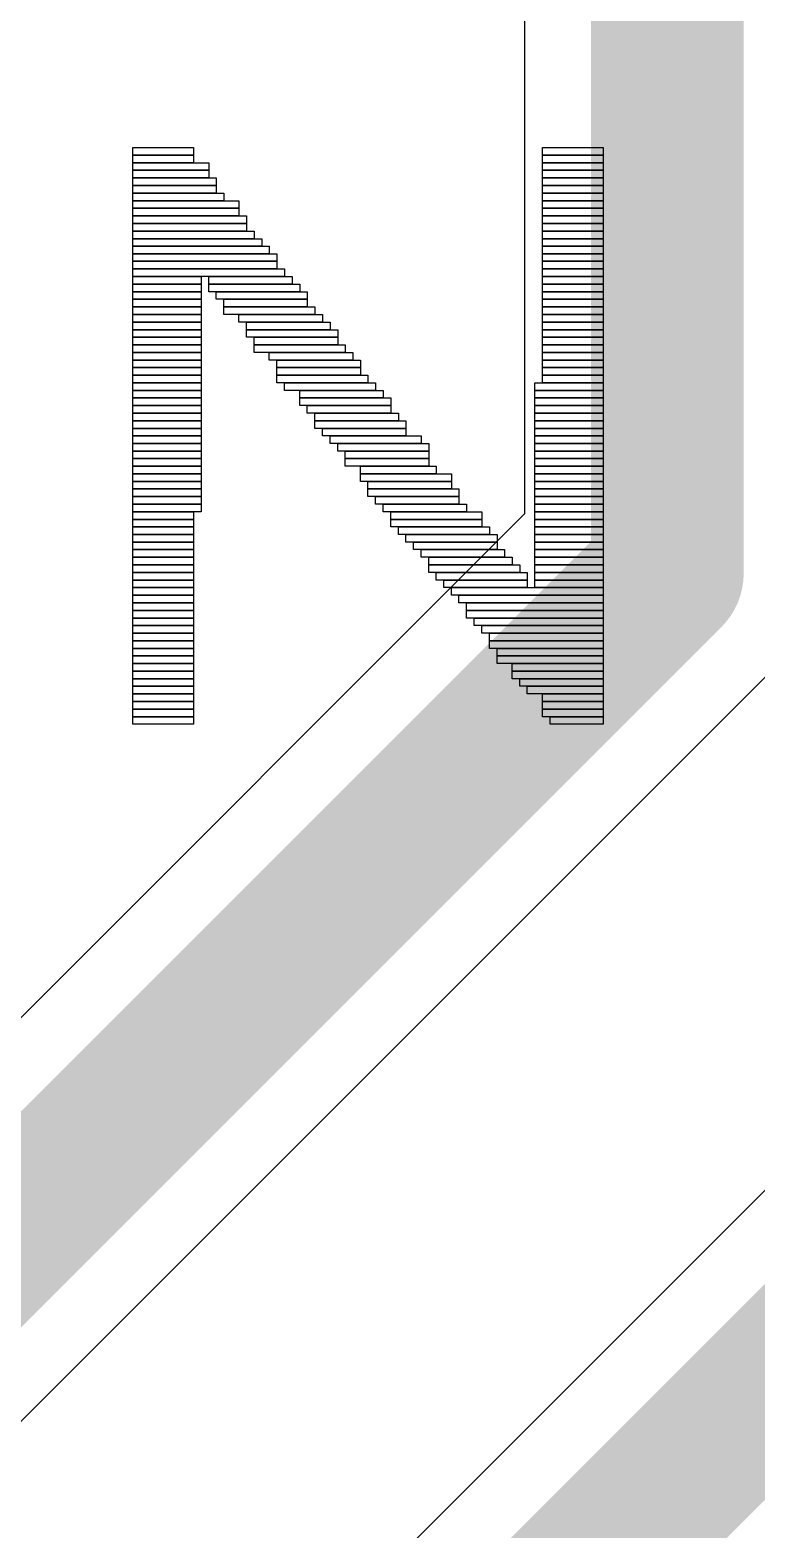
# Model space of a CAD drawing. Header units: inches. Extents: x -3 to 5381, y -57 to 5355.
# Drawn here: x 18.065 to 19.514, y -12.085 to -9.094 of the extents above; entities that cross this region are included whole.
import ezdxf

# ---------------------------------------------------------------- set-up
doc = ezdxf.new("R2010")
doc.units = ezdxf.units.IN
doc.layers.add('Top Layer', color=1, linetype='Continuous')
doc.layers.add('Top Overlay', color=2, linetype='Continuous')

msp = doc.modelspace()

# ---------------------------------------------------------------- linework, layer by layer
at = {"layer": 'Top Layer'}
for p, q in [((19.0522, -2.5931), (19.0522, -10.0597)), ((21.5922, -9.3485), (17.2529, -13.6878)), ((19.0522, -10.0597), (16.0027, -13.1092)), ((16.4891, -13.4286), (19.5385, -10.3792))]:
    msp.add_line(p, q, dxfattribs=at)
for points in [[(19.3371, -10.1777, 0.3048, 0.3048, 0), (19.3371, -1.7097, 0.3048, 0.3048, 0)], [(17.4544, -13.8892, 0.3048, 0.3048, 0), (21.8771, -9.4665, 0.3048, 0.3048, 0)], [(16.2042, -13.3106, 0.3048, 0.3048, 0), (19.3371, -10.1777, 0.3048, 0.3048, 0)]]:
    msp.add_lwpolyline(points, format="xyseb", dxfattribs=at)
msp.add_lwpolyline([(19.2609, -10.1777, 0.1524, 0.1524, 1), (19.4133, -10.1777, 0.1524, 0.1524, 1)], format="xyseb", close=True, dxfattribs=at)
msp.add_lwpolyline([(19.2609, -10.1777, 0.1524, 0.1524, 1), (19.4133, -10.1777, 0.1524, 0.1524, 1)], format="xyseb", close=True, dxfattribs=at)
at = {"layer": 'Top Overlay'}
for p, q in [((18.2706, -9.3439), (18.2706, -9.3287)), ((18.2706, -9.3287), (18.3915, -9.3287)), ((18.3915, -9.3287), (18.3915, -9.3439)), ((19.088, -9.3439), (19.088, -9.3287)), ((19.088, -9.3287), (19.2091, -9.3287)), ((19.2091, -9.3287), (19.2091, -9.3439)), ((18.3915, -9.3439), (18.2706, -9.3439)), ((18.2706, -9.3591), (18.2706, -9.3439)), ((18.2706, -9.3439), (18.3915, -9.3439)), ((18.2706, -9.3741), (18.2706, -9.3591)), ((18.2706, -9.3591), (18.422, -9.3591)), ((18.3915, -9.3591), (18.2706, -9.3591)), ((18.3915, -9.3439), (18.3915, -9.3591)), ((18.422, -9.3591), (18.422, -9.3741)), ((19.2091, -9.3439), (19.088, -9.3439)), ((19.088, -9.3591), (19.088, -9.3439)), ((19.088, -9.3439), (19.2091, -9.3439)), ((19.2091, -9.3591), (19.088, -9.3591)), ((19.088, -9.3741), (19.088, -9.3591)), ((19.088, -9.3591), (19.2091, -9.3591)), ((19.2091, -9.3439), (19.2091, -9.3591)), ((19.2091, -9.3591), (19.2091, -9.3741)), ((18.422, -9.3741), (18.2706, -9.3741)), ((18.2706, -9.3894), (18.2706, -9.3741)), ((18.2706, -9.3741), (18.422, -9.3741)), ((18.422, -9.3894), (18.2706, -9.3894)), ((18.2706, -9.4044), (18.2706, -9.3894)), ((18.2706, -9.3894), (18.437, -9.3894)), ((18.422, -9.3741), (18.422, -9.3894)), ((18.437, -9.3894), (18.437, -9.4044)), ((19.2091, -9.3741), (19.088, -9.3741)), ((19.088, -9.3894), (19.088, -9.3741)), ((19.088, -9.3741), (19.2091, -9.3741)), ((19.2091, -9.3894), (19.088, -9.3894)), ((19.088, -9.4044), (19.088, -9.3894)), ((19.088, -9.3894), (19.2091, -9.3894)), ((19.2091, -9.3741), (19.2091, -9.3894)), ((19.2091, -9.3894), (19.2091, -9.4044)), ((18.437, -9.4044), (18.2706, -9.4044)), ((18.2706, -9.4196), (18.2706, -9.4044)), ((18.2706, -9.4044), (18.437, -9.4044)), ((18.437, -9.4196), (18.2706, -9.4196)), ((18.2706, -9.4348), (18.2706, -9.4196)), ((18.2706, -9.4196), (18.4522, -9.4196)), ((18.437, -9.4044), (18.437, -9.4196)), ((18.4522, -9.4196), (18.4522, -9.4348)), ((19.2091, -9.4044), (19.088, -9.4044)), ((19.088, -9.4196), (19.088, -9.4044)), ((19.088, -9.4044), (19.2091, -9.4044)), ((19.2091, -9.4196), (19.088, -9.4196)), ((19.088, -9.4348), (19.088, -9.4196)), ((19.088, -9.4196), (19.2091, -9.4196)), ((19.2091, -9.4044), (19.2091, -9.4196)), ((19.2091, -9.4196), (19.2091, -9.4348)), ((18.4522, -9.4348), (18.2706, -9.4348)), ((18.2706, -9.4498), (18.2706, -9.4348)), ((18.2706, -9.4348), (18.4824, -9.4348)), ((18.4824, -9.4498), (18.2706, -9.4498)), ((18.2706, -9.4651), (18.2706, -9.4498)), ((18.2706, -9.4498), (18.4824, -9.4498)), ((18.4824, -9.4348), (18.4824, -9.4498)), ((18.4824, -9.4498), (18.4824, -9.4651)), ((19.2091, -9.4348), (19.088, -9.4348)), ((19.088, -9.4498), (19.088, -9.4348)), ((19.088, -9.4348), (19.2091, -9.4348)), ((19.2091, -9.4498), (19.088, -9.4498)), ((19.088, -9.4651), (19.088, -9.4498)), ((19.088, -9.4498), (19.2091, -9.4498)), ((19.2091, -9.4348), (19.2091, -9.4498)), ((19.2091, -9.4498), (19.2091, -9.4651)), ((18.4824, -9.4651), (18.2706, -9.4651)), ((18.2706, -9.48), (18.2706, -9.4651)), ((18.2706, -9.4651), (18.4977, -9.4651)), ((18.4977, -9.48), (18.2706, -9.48)), ((18.2706, -9.4953), (18.2706, -9.48)), ((18.2706, -9.48), (18.4977, -9.48)), ((18.4977, -9.4651), (18.4977, -9.48)), ((18.4977, -9.48), (18.4977, -9.4953)), ((19.2091, -9.4651), (19.088, -9.4651)), ((19.088, -9.48), (19.088, -9.4651)), ((19.088, -9.4651), (19.2091, -9.4651)), ((19.2091, -9.48), (19.088, -9.48)), ((19.088, -9.4953), (19.088, -9.48)), ((19.088, -9.48), (19.2091, -9.48)), ((19.2091, -9.4651), (19.2091, -9.48)), ((19.2091, -9.48), (19.2091, -9.4953)), ((18.4977, -9.4953), (18.2706, -9.4953)), ((18.2706, -9.5105), (18.2706, -9.4953)), ((18.2706, -9.4953), (18.5127, -9.4953)), ((18.5127, -9.5105), (18.2706, -9.5105)), ((18.2706, -9.5255), (18.2706, -9.5105)), ((18.2706, -9.5105), (18.5279, -9.5105)), ((18.5127, -9.4953), (18.5127, -9.5105)), ((18.5279, -9.5105), (18.5279, -9.5255)), ((19.2091, -9.4953), (19.088, -9.4953)), ((19.088, -9.5105), (19.088, -9.4953)), ((19.088, -9.4953), (19.2091, -9.4953)), ((19.2091, -9.5105), (19.088, -9.5105)), ((19.088, -9.5255), (19.088, -9.5105)), ((19.088, -9.5105), (19.2091, -9.5105)), ((19.2091, -9.4953), (19.2091, -9.5105)), ((19.2091, -9.5105), (19.2091, -9.5255)), ((18.5279, -9.5255), (18.2706, -9.5255)), ((18.2706, -9.5407), (18.2706, -9.5255)), ((18.2706, -9.5255), (18.5429, -9.5255)), ((18.2706, -9.5557), (18.2706, -9.5407)), ((18.2706, -9.5407), (18.5581, -9.5407)), ((18.5429, -9.5407), (18.2706, -9.5407)), ((18.5429, -9.5255), (18.5429, -9.5407)), ((18.5581, -9.5407), (18.5581, -9.5557)), ((19.2091, -9.5255), (19.088, -9.5255)), ((19.088, -9.5407), (19.088, -9.5255)), ((19.088, -9.5255), (19.2091, -9.5255)), ((19.2091, -9.5407), (19.088, -9.5407)), ((19.088, -9.5557), (19.088, -9.5407)), ((19.088, -9.5407), (19.2091, -9.5407)), ((19.2091, -9.5255), (19.2091, -9.5407)), ((19.2091, -9.5407), (19.2091, -9.5557)), ((18.5581, -9.5557), (18.2706, -9.5557)), ((18.2706, -9.571), (18.2706, -9.5557)), ((18.2706, -9.5557), (18.5581, -9.5557)), ((18.2706, -9.5862), (18.2706, -9.571)), ((18.2706, -9.571), (18.5734, -9.571)), ((18.5581, -9.571), (18.2706, -9.571)), ((18.5581, -9.5557), (18.5581, -9.571)), ((18.5734, -9.571), (18.5734, -9.5862)), ((19.2091, -9.5557), (19.088, -9.5557)), ((19.088, -9.571), (19.088, -9.5557)), ((19.088, -9.5557), (19.2091, -9.5557)), ((19.2091, -9.571), (19.088, -9.571)), ((19.088, -9.5862), (19.088, -9.571)), ((19.088, -9.571), (19.2091, -9.571)), ((19.2091, -9.5557), (19.2091, -9.571)), ((19.2091, -9.571), (19.2091, -9.5862)), ((18.5734, -9.5862), (18.2706, -9.5862)), ((18.2706, -9.6012), (18.2706, -9.5862)), ((18.2706, -9.5862), (18.4067, -9.5862)), ((18.4067, -9.6012), (18.2706, -9.6012)), ((18.2706, -9.6164), (18.2706, -9.6012)), ((18.2706, -9.6012), (18.4067, -9.6012)), ((18.4067, -9.5862), (18.4067, -9.6012)), ((18.4067, -9.6012), (18.4067, -9.6164)), ((18.422, -9.6012), (18.422, -9.5862)), ((18.422, -9.5862), (18.5884, -9.5862)), ((18.5884, -9.6012), (18.422, -9.6012)), ((18.422, -9.6164), (18.422, -9.6012)), ((18.422, -9.6012), (18.6036, -9.6012)), ((18.5884, -9.5862), (18.5884, -9.6012)), ((18.6036, -9.6012), (18.6036, -9.6164)), ((19.2091, -9.5862), (19.088, -9.5862)), ((19.088, -9.6012), (19.088, -9.5862)), ((19.088, -9.5862), (19.2091, -9.5862)), ((19.2091, -9.6012), (19.088, -9.6012)), ((19.088, -9.6164), (19.088, -9.6012)), ((19.088, -9.6012), (19.2091, -9.6012)), ((19.2091, -9.5862), (19.2091, -9.6012)), ((19.2091, -9.6012), (19.2091, -9.6164)), ((18.4067, -9.6164), (18.2706, -9.6164)), ((18.2706, -9.6314), (18.2706, -9.6164)), ((18.2706, -9.6164), (18.4067, -9.6164)), ((18.4067, -9.6164), (18.4067, -9.6314)), ((18.6036, -9.6164), (18.422, -9.6164)), ((18.437, -9.6314), (18.437, -9.6164)), ((18.437, -9.6164), (18.6186, -9.6164)), ((18.6186, -9.6164), (18.6186, -9.6314)), ((19.2091, -9.6164), (19.088, -9.6164)), ((19.088, -9.6314), (19.088, -9.6164)), ((19.088, -9.6164), (19.2091, -9.6164)), ((19.2091, -9.6164), (19.2091, -9.6314)), ((18.4067, -9.6314), (18.2706, -9.6314)), ((18.2706, -9.6467), (18.2706, -9.6314)), ((18.2706, -9.6314), (18.4067, -9.6314)), ((18.4067, -9.6467), (18.2706, -9.6467)), ((18.2706, -9.6619), (18.2706, -9.6467)), ((18.2706, -9.6467), (18.4067, -9.6467)), ((18.4067, -9.6314), (18.4067, -9.6467)), ((18.4067, -9.6467), (18.4067, -9.6619)), ((18.6186, -9.6314), (18.437, -9.6314)), ((18.4522, -9.6467), (18.4522, -9.6314)), ((18.4522, -9.6314), (18.6186, -9.6314)), ((18.6186, -9.6467), (18.4522, -9.6467)), ((18.4522, -9.6619), (18.4522, -9.6467)), ((18.4522, -9.6467), (18.6338, -9.6467)), ((18.6186, -9.6314), (18.6186, -9.6467)), ((18.6338, -9.6467), (18.6338, -9.6619)), ((19.2091, -9.6314), (19.088, -9.6314)), ((19.088, -9.6467), (19.088, -9.6314)), ((19.088, -9.6314), (19.2091, -9.6314)), ((19.2091, -9.6467), (19.088, -9.6467)), ((19.088, -9.6619), (19.088, -9.6467)), ((19.088, -9.6467), (19.2091, -9.6467)), ((19.2091, -9.6314), (19.2091, -9.6467)), ((19.2091, -9.6467), (19.2091, -9.6619)), ((18.4067, -9.6619), (18.2706, -9.6619)), ((18.2706, -9.6769), (18.2706, -9.6619)), ((18.2706, -9.6619), (18.4067, -9.6619)), ((18.4067, -9.6769), (18.2706, -9.6769)), ((18.2706, -9.6921), (18.2706, -9.6769)), ((18.2706, -9.6769), (18.4067, -9.6769)), ((18.4067, -9.6619), (18.4067, -9.6769)), ((18.4067, -9.6769), (18.4067, -9.6921)), ((18.6338, -9.6619), (18.4522, -9.6619)), ((18.4824, -9.6769), (18.4824, -9.6619)), ((18.4824, -9.6619), (18.6491, -9.6619)), ((18.6491, -9.6769), (18.4824, -9.6769)), ((18.4977, -9.6921), (18.4977, -9.6769)), ((18.4977, -9.6769), (18.664, -9.6769)), ((18.6491, -9.6619), (18.6491, -9.6769)), ((18.664, -9.6769), (18.664, -9.6921)), ((19.2091, -9.6619), (19.088, -9.6619)), ((19.088, -9.6769), (19.088, -9.6619)), ((19.088, -9.6619), (19.2091, -9.6619)), ((19.2091, -9.6769), (19.088, -9.6769)), ((19.088, -9.6921), (19.088, -9.6769)), ((19.088, -9.6769), (19.2091, -9.6769)), ((19.2091, -9.6619), (19.2091, -9.6769)), ((19.2091, -9.6769), (19.2091, -9.6921)), ((18.4067, -9.6921), (18.2706, -9.6921)), ((18.2706, -9.7071), (18.2706, -9.6921)), ((18.2706, -9.6921), (18.4067, -9.6921)), ((18.4067, -9.7071), (18.2706, -9.7071)), ((18.2706, -9.7224), (18.2706, -9.7071)), ((18.2706, -9.7071), (18.4067, -9.7071)), ((18.4067, -9.6921), (18.4067, -9.7071)), ((18.4067, -9.7071), (18.4067, -9.7224)), ((18.664, -9.6921), (18.4977, -9.6921)), ((18.4977, -9.7071), (18.4977, -9.6921)), ((18.4977, -9.6921), (18.6793, -9.6921)), ((18.6793, -9.7071), (18.4977, -9.7071)), ((18.5127, -9.7224), (18.5127, -9.7071)), ((18.5127, -9.7071), (18.6793, -9.7071)), ((18.6793, -9.6921), (18.6793, -9.7071)), ((18.6793, -9.7071), (18.6793, -9.7224)), ((19.2091, -9.6921), (19.088, -9.6921)), ((19.088, -9.7071), (19.088, -9.6921)), ((19.088, -9.6921), (19.2091, -9.6921)), ((19.2091, -9.7071), (19.088, -9.7071)), ((19.088, -9.7224), (19.088, -9.7071)), ((19.088, -9.7071), (19.2091, -9.7071)), ((19.2091, -9.6921), (19.2091, -9.7071)), ((19.2091, -9.7071), (19.2091, -9.7224)), ((18.4067, -9.7224), (18.2706, -9.7224)), ((18.2706, -9.7376), (18.2706, -9.7224)), ((18.2706, -9.7224), (18.4067, -9.7224)), ((18.4067, -9.7376), (18.2706, -9.7376)), ((18.2706, -9.7526), (18.2706, -9.7376)), ((18.2706, -9.7376), (18.4067, -9.7376)), ((18.4067, -9.7224), (18.4067, -9.7376)), ((18.4067, -9.7376), (18.4067, -9.7526)), ((18.6793, -9.7224), (18.5127, -9.7224)), ((18.5127, -9.7376), (18.5127, -9.7224)), ((18.5127, -9.7224), (18.6943, -9.7224)), ((18.6943, -9.7376), (18.5127, -9.7376)), ((18.5429, -9.7526), (18.5429, -9.7376)), ((18.5429, -9.7376), (18.7095, -9.7376)), ((18.6943, -9.7224), (18.6943, -9.7376)), ((18.7095, -9.7376), (18.7095, -9.7526)), ((19.2091, -9.7224), (19.088, -9.7224)), ((19.088, -9.7376), (19.088, -9.7224)), ((19.088, -9.7224), (19.2091, -9.7224)), ((19.2091, -9.7376), (19.088, -9.7376)), ((19.088, -9.7526), (19.088, -9.7376)), ((19.088, -9.7376), (19.2091, -9.7376)), ((19.2091, -9.7224), (19.2091, -9.7376)), ((19.2091, -9.7376), (19.2091, -9.7526)), ((18.4067, -9.7526), (18.2706, -9.7526)), ((18.2706, -9.7678), (18.2706, -9.7526)), ((18.2706, -9.7526), (18.4067, -9.7526)), ((18.4067, -9.7678), (18.2706, -9.7678)), ((18.2706, -9.7828), (18.2706, -9.7678)), ((18.2706, -9.7678), (18.4067, -9.7678)), ((18.4067, -9.7526), (18.4067, -9.7678)), ((18.4067, -9.7678), (18.4067, -9.7828)), ((18.7095, -9.7526), (18.5429, -9.7526)), ((18.5581, -9.7678), (18.5581, -9.7526)), ((18.5581, -9.7526), (18.7248, -9.7526)), ((18.7248, -9.7678), (18.5581, -9.7678)), ((18.5581, -9.7828), (18.5581, -9.7678)), ((18.5581, -9.7678), (18.7248, -9.7678)), ((18.7248, -9.7526), (18.7248, -9.7678)), ((18.7248, -9.7678), (18.7248, -9.7828)), ((19.2091, -9.7526), (19.088, -9.7526)), ((19.088, -9.7678), (19.088, -9.7526)), ((19.088, -9.7526), (19.2091, -9.7526)), ((19.2091, -9.7678), (19.088, -9.7678)), ((19.088, -9.7828), (19.088, -9.7678)), ((19.088, -9.7678), (19.2091, -9.7678)), ((19.2091, -9.7526), (19.2091, -9.7678)), ((19.2091, -9.7678), (19.2091, -9.7828)), ((18.4067, -9.7828), (18.2706, -9.7828)), ((18.2706, -9.798), (18.2706, -9.7828)), ((18.2706, -9.7828), (18.4067, -9.7828)), ((18.4067, -9.798), (18.2706, -9.798)), ((18.2706, -9.8133), (18.2706, -9.798)), ((18.2706, -9.798), (18.4067, -9.798)), ((18.4067, -9.7828), (18.4067, -9.798)), ((18.4067, -9.798), (18.4067, -9.8133)), ((18.7248, -9.7828), (18.5581, -9.7828)), ((18.5581, -9.798), (18.5581, -9.7828)), ((18.5581, -9.7828), (18.7397, -9.7828)), ((18.7397, -9.798), (18.5581, -9.798)), ((18.5734, -9.8133), (18.5734, -9.798)), ((18.5734, -9.798), (18.755, -9.798)), ((18.7397, -9.7828), (18.7397, -9.798)), ((18.755, -9.798), (18.755, -9.8133)), ((19.073, -9.8133), (19.073, -9.798)), ((19.073, -9.798), (19.2091, -9.798)), ((19.2091, -9.7828), (19.088, -9.7828)), ((19.088, -9.798), (19.088, -9.7828)), ((19.088, -9.7828), (19.2091, -9.7828)), ((19.2091, -9.798), (19.088, -9.798)), ((19.2091, -9.7828), (19.2091, -9.798)), ((19.2091, -9.798), (19.2091, -9.8133)), ((18.4067, -9.8133), (18.2706, -9.8133)), ((18.2706, -9.8283), (18.2706, -9.8133)), ((18.2706, -9.8133), (18.4067, -9.8133)), ((18.4067, -9.8283), (18.2706, -9.8283)), ((18.2706, -9.8435), (18.2706, -9.8283)), ((18.2706, -9.8283), (18.4067, -9.8283)), ((18.4067, -9.8133), (18.4067, -9.8283)), ((18.4067, -9.8283), (18.4067, -9.8435)), ((18.755, -9.8133), (18.5734, -9.8133)), ((18.6036, -9.8283), (18.6036, -9.8133)), ((18.6036, -9.8133), (18.77, -9.8133)), ((18.77, -9.8283), (18.6036, -9.8283)), ((18.6036, -9.8435), (18.6036, -9.8283)), ((18.6036, -9.8283), (18.7852, -9.8283)), ((18.77, -9.8133), (18.77, -9.8283)), ((18.7852, -9.8283), (18.7852, -9.8435)), ((19.2091, -9.8133), (19.073, -9.8133)), ((19.073, -9.8283), (19.073, -9.8133)), ((19.073, -9.8133), (19.2091, -9.8133)), ((19.2091, -9.8283), (19.073, -9.8283)), ((19.073, -9.8435), (19.073, -9.8283)), ((19.073, -9.8283), (19.2091, -9.8283)), ((19.2091, -9.8133), (19.2091, -9.8283)), ((19.2091, -9.8283), (19.2091, -9.8435)), ((18.4067, -9.8435), (18.2706, -9.8435)), ((18.2706, -9.8585), (18.2706, -9.8435)), ((18.2706, -9.8435), (18.4067, -9.8435)), ((18.4067, -9.8585), (18.2706, -9.8585)), ((18.2706, -9.8737), (18.2706, -9.8585)), ((18.2706, -9.8585), (18.4067, -9.8585)), ((18.4067, -9.8435), (18.4067, -9.8585)), ((18.4067, -9.8585), (18.4067, -9.8737)), ((18.7852, -9.8435), (18.6036, -9.8435)), ((18.6186, -9.8585), (18.6186, -9.8435)), ((18.6186, -9.8435), (18.7852, -9.8435)), ((18.7852, -9.8585), (18.6186, -9.8585)), ((18.6338, -9.8737), (18.6338, -9.8585)), ((18.6338, -9.8585), (18.8004, -9.8585)), ((18.7852, -9.8435), (18.7852, -9.8585)), ((18.8004, -9.8585), (18.8004, -9.8737)), ((19.2091, -9.8435), (19.073, -9.8435)), ((19.073, -9.8585), (19.073, -9.8435)), ((19.073, -9.8435), (19.2091, -9.8435)), ((19.2091, -9.8585), (19.073, -9.8585)), ((19.073, -9.8737), (19.073, -9.8585)), ((19.073, -9.8585), (19.2091, -9.8585)), ((19.2091, -9.8435), (19.2091, -9.8585)), ((19.2091, -9.8585), (19.2091, -9.8737)), ((18.4067, -9.8737), (18.2706, -9.8737)), ((18.2706, -9.889), (18.2706, -9.8737)), ((18.2706, -9.8737), (18.4067, -9.8737)), ((18.4067, -9.889), (18.2706, -9.889)), ((18.2706, -9.904), (18.2706, -9.889)), ((18.2706, -9.889), (18.4067, -9.889)), ((18.4067, -9.8737), (18.4067, -9.889)), ((18.4067, -9.889), (18.4067, -9.904)), ((18.8004, -9.8737), (18.6338, -9.8737)), ((18.6338, -9.889), (18.6338, -9.8737)), ((18.6338, -9.8737), (18.8154, -9.8737)), ((18.8154, -9.889), (18.6338, -9.889)), ((18.6491, -9.904), (18.6491, -9.889)), ((18.6491, -9.889), (18.8154, -9.889)), ((18.8154, -9.8737), (18.8154, -9.889)), ((18.8154, -9.889), (18.8154, -9.904)), ((19.2091, -9.8737), (19.073, -9.8737)), ((19.073, -9.889), (19.073, -9.8737)), ((19.073, -9.8737), (19.2091, -9.8737)), ((19.2091, -9.889), (19.073, -9.889)), ((19.073, -9.904), (19.073, -9.889)), ((19.073, -9.889), (19.2091, -9.889)), ((19.2091, -9.8737), (19.2091, -9.889)), ((19.2091, -9.889), (19.2091, -9.904)), ((18.4067, -9.904), (18.2706, -9.904)), ((18.2706, -9.9192), (18.2706, -9.904)), ((18.2706, -9.904), (18.4067, -9.904)), ((18.4067, -9.9192), (18.2706, -9.9192)), ((18.2706, -9.9342), (18.2706, -9.9192)), ((18.2706, -9.9192), (18.4067, -9.9192)), ((18.4067, -9.904), (18.4067, -9.9192)), ((18.4067, -9.9192), (18.4067, -9.9342)), ((18.8154, -9.904), (18.6491, -9.904)), ((18.664, -9.9192), (18.664, -9.904)), ((18.664, -9.904), (18.8457, -9.904)), ((18.8457, -9.9192), (18.664, -9.9192)), ((18.6793, -9.9342), (18.6793, -9.9192)), ((18.6793, -9.9192), (18.8609, -9.9192)), ((18.8457, -9.904), (18.8457, -9.9192)), ((18.8609, -9.9192), (18.8609, -9.9342)), ((19.2091, -9.904), (19.073, -9.904)), ((19.073, -9.9192), (19.073, -9.904)), ((19.073, -9.904), (19.2091, -9.904)), ((19.2091, -9.9192), (19.073, -9.9192)), ((19.073, -9.9342), (19.073, -9.9192)), ((19.073, -9.9192), (19.2091, -9.9192)), ((19.2091, -9.904), (19.2091, -9.9192)), ((19.2091, -9.9192), (19.2091, -9.9342)), ((18.4067, -9.9342), (18.2706, -9.9342)), ((18.2706, -9.9494), (18.2706, -9.9342)), ((18.2706, -9.9342), (18.4067, -9.9342)), ((18.4067, -9.9494), (18.2706, -9.9494)), ((18.2706, -9.9647), (18.2706, -9.9494)), ((18.2706, -9.9494), (18.4067, -9.9494)), ((18.4067, -9.9342), (18.4067, -9.9494)), ((18.4067, -9.9494), (18.4067, -9.9647)), ((18.8609, -9.9342), (18.6793, -9.9342)), ((18.6943, -9.9494), (18.6943, -9.9342)), ((18.6943, -9.9342), (18.8609, -9.9342)), ((18.8609, -9.9494), (18.6943, -9.9494)), ((18.6943, -9.9647), (18.6943, -9.9494)), ((18.6943, -9.9494), (18.8609, -9.9494)), ((18.8609, -9.9342), (18.8609, -9.9494)), ((18.8609, -9.9494), (18.8609, -9.9647)), ((19.2091, -9.9342), (19.073, -9.9342)), ((19.073, -9.9494), (19.073, -9.9342)), ((19.073, -9.9342), (19.2091, -9.9342)), ((19.2091, -9.9494), (19.073, -9.9494)), ((19.073, -9.9647), (19.073, -9.9494)), ((19.073, -9.9494), (19.2091, -9.9494)), ((19.2091, -9.9342), (19.2091, -9.9494)), ((19.2091, -9.9494), (19.2091, -9.9647)), ((18.4067, -9.9647), (18.2706, -9.9647)), ((18.2706, -9.9797), (18.2706, -9.9647)), ((18.2706, -9.9647), (18.4067, -9.9647)), ((18.4067, -9.9797), (18.2706, -9.9797)), ((18.2706, -9.9949), (18.2706, -9.9797)), ((18.2706, -9.9797), (18.4067, -9.9797)), ((18.4067, -9.9647), (18.4067, -9.9797)), ((18.4067, -9.9797), (18.4067, -9.9949)), ((18.8609, -9.9647), (18.6943, -9.9647)), ((18.7248, -9.9797), (18.7248, -9.9647)), ((18.7248, -9.9647), (18.8761, -9.9647)), ((18.8761, -9.9797), (18.7248, -9.9797)), ((18.7248, -9.9949), (18.7248, -9.9797)), ((18.7248, -9.9797), (18.9064, -9.9797)), ((18.8761, -9.9647), (18.8761, -9.9797)), ((18.9064, -9.9797), (18.9064, -9.9949)), ((19.2091, -9.9647), (19.073, -9.9647)), ((19.073, -9.9797), (19.073, -9.9647)), ((19.073, -9.9647), (19.2091, -9.9647)), ((19.2091, -9.9797), (19.073, -9.9797)), ((19.073, -9.9949), (19.073, -9.9797)), ((19.073, -9.9797), (19.2091, -9.9797)), ((19.2091, -9.9647), (19.2091, -9.9797)), ((19.2091, -9.9797), (19.2091, -9.9949)), ((18.4067, -9.9949), (18.2706, -9.9949)), ((18.2706, -10.0099), (18.2706, -9.9949)), ((18.2706, -9.9949), (18.4067, -9.9949)), ((18.4067, -10.0099), (18.2706, -10.0099)), ((18.2706, -10.0251), (18.2706, -10.0099)), ((18.2706, -10.0099), (18.4067, -10.0099)), ((18.4067, -9.9949), (18.4067, -10.0099)), ((18.4067, -10.0099), (18.4067, -10.0251)), ((18.9064, -9.9949), (18.7248, -9.9949)), ((18.7397, -10.0099), (18.7397, -9.9949)), ((18.7397, -9.9949), (18.9064, -9.9949)), ((18.9064, -10.0099), (18.7397, -10.0099)), ((18.7397, -10.0251), (18.7397, -10.0099)), ((18.7397, -10.0099), (18.9213, -10.0099)), ((18.9064, -9.9949), (18.9064, -10.0099)), ((18.9213, -10.0099), (18.9213, -10.0251)), ((19.2091, -9.9949), (19.073, -9.9949)), ((19.073, -10.0099), (19.073, -9.9949)), ((19.073, -9.9949), (19.2091, -9.9949)), ((19.073, -10.0251), (19.073, -10.0099)), ((19.073, -10.0099), (19.2091, -10.0099)), ((19.2091, -10.0099), (19.073, -10.0099)), ((19.2091, -9.9949), (19.2091, -10.0099)), ((19.2091, -10.0099), (19.2091, -10.0251)), ((18.4067, -10.0251), (18.2706, -10.0251)), ((18.2706, -10.0404), (18.2706, -10.0251)), ((18.2706, -10.0251), (18.4067, -10.0251)), ((18.4067, -10.0404), (18.2706, -10.0404)), ((18.2706, -10.0554), (18.2706, -10.0404)), ((18.2706, -10.0404), (18.4067, -10.0404)), ((18.4067, -10.0251), (18.4067, -10.0404)), ((18.4067, -10.0404), (18.4067, -10.0554)), ((18.9213, -10.0251), (18.7397, -10.0251)), ((18.755, -10.0404), (18.755, -10.0251)), ((18.755, -10.0251), (18.9213, -10.0251)), ((18.9213, -10.0404), (18.755, -10.0404)), ((18.77, -10.0554), (18.77, -10.0404)), ((18.77, -10.0404), (18.9366, -10.0404)), ((18.9213, -10.0251), (18.9213, -10.0404)), ((18.9366, -10.0404), (18.9366, -10.0554)), ((19.2091, -10.0251), (19.073, -10.0251)), ((19.073, -10.0404), (19.073, -10.0251)), ((19.073, -10.0251), (19.2091, -10.0251)), ((19.2091, -10.0404), (19.073, -10.0404)), ((19.073, -10.0554), (19.073, -10.0404)), ((19.073, -10.0404), (19.2091, -10.0404)), ((19.2091, -10.0251), (19.2091, -10.0404)), ((19.2091, -10.0404), (19.2091, -10.0554)), ((18.4067, -10.0554), (18.2706, -10.0554)), ((18.2706, -10.0706), (18.2706, -10.0554)), ((18.2706, -10.0554), (18.3915, -10.0554)), ((18.3915, -10.0706), (18.2706, -10.0706)), ((18.2706, -10.0856), (18.2706, -10.0706)), ((18.2706, -10.0706), (18.3915, -10.0706)), ((18.3915, -10.0554), (18.3915, -10.0706)), ((18.3915, -10.0706), (18.3915, -10.0856)), ((18.9366, -10.0554), (18.77, -10.0554)), ((18.7852, -10.0706), (18.7852, -10.0554)), ((18.7852, -10.0554), (18.9668, -10.0554)), ((18.9668, -10.0706), (18.7852, -10.0706)), ((18.7852, -10.0856), (18.7852, -10.0706)), ((18.7852, -10.0706), (18.9668, -10.0706)), ((18.9668, -10.0554), (18.9668, -10.0706)), ((18.9668, -10.0706), (18.9668, -10.0856)), ((19.073, -10.0706), (19.073, -10.0554)), ((19.073, -10.0554), (19.2091, -10.0554)), ((19.2091, -10.0554), (19.073, -10.0554)), ((19.2091, -10.0706), (19.073, -10.0706)), ((19.073, -10.0856), (19.073, -10.0706)), ((19.073, -10.0706), (19.2091, -10.0706)), ((19.2091, -10.0554), (19.2091, -10.0706)), ((19.2091, -10.0706), (19.2091, -10.0856)), ((18.3915, -10.0856), (18.2706, -10.0856)), ((18.2706, -10.1008), (18.2706, -10.0856)), ((18.2706, -10.0856), (18.3915, -10.0856)), ((18.3915, -10.1008), (18.2706, -10.1008)), ((18.2706, -10.1161), (18.2706, -10.1008)), ((18.2706, -10.1008), (18.3915, -10.1008)), ((18.3915, -10.0856), (18.3915, -10.1008)), ((18.3915, -10.1008), (18.3915, -10.1161)), ((18.9668, -10.0856), (18.7852, -10.0856)), ((18.8004, -10.1008), (18.8004, -10.0856)), ((18.8004, -10.0856), (18.9821, -10.0856)), ((18.9821, -10.1008), (18.8004, -10.1008)), ((18.8154, -10.1161), (18.8154, -10.1008)), ((18.8154, -10.1008), (18.9973, -10.1008)), ((18.9821, -10.0856), (18.9821, -10.1008)), ((18.9973, -10.1008), (18.9973, -10.1161)), ((19.2091, -10.0856), (19.073, -10.0856)), ((19.073, -10.1008), (19.073, -10.0856)), ((19.073, -10.0856), (19.2091, -10.0856)), ((19.2091, -10.1008), (19.073, -10.1008)), ((19.073, -10.1161), (19.073, -10.1008)), ((19.073, -10.1008), (19.2091, -10.1008)), ((19.2091, -10.0856), (19.2091, -10.1008)), ((19.2091, -10.1008), (19.2091, -10.1161)), ((18.3915, -10.1161), (18.2706, -10.1161)), ((18.2706, -10.131), (18.2706, -10.1161)), ((18.2706, -10.1161), (18.3915, -10.1161)), ((18.3915, -10.131), (18.2706, -10.131)), ((18.2706, -10.1463), (18.2706, -10.131)), ((18.2706, -10.131), (18.3915, -10.131)), ((18.3915, -10.1161), (18.3915, -10.131)), ((18.3915, -10.131), (18.3915, -10.1463)), ((18.9973, -10.1161), (18.8154, -10.1161)), ((18.8307, -10.131), (18.8307, -10.1161)), ((18.8307, -10.1161), (18.9973, -10.1161)), ((18.9973, -10.131), (18.8307, -10.131)), ((18.8457, -10.1463), (18.8457, -10.131)), ((18.8457, -10.131), (19.0123, -10.131)), ((18.9973, -10.1161), (18.9973, -10.131)), ((19.0123, -10.131), (19.0123, -10.1463)), ((19.2091, -10.1161), (19.073, -10.1161)), ((19.073, -10.131), (19.073, -10.1161)), ((19.073, -10.1161), (19.2091, -10.1161)), ((19.2091, -10.131), (19.073, -10.131)), ((19.073, -10.1463), (19.073, -10.131)), ((19.073, -10.131), (19.2091, -10.131)), ((19.2091, -10.1161), (19.2091, -10.131)), ((19.2091, -10.131), (19.2091, -10.1463)), ((18.3915, -10.1463), (18.2706, -10.1463)), ((18.2706, -10.1613), (18.2706, -10.1463)), ((18.2706, -10.1463), (18.3915, -10.1463)), ((18.3915, -10.1613), (18.2706, -10.1613)), ((18.2706, -10.1765), (18.2706, -10.1613)), ((18.2706, -10.1613), (18.3915, -10.1613)), ((18.3915, -10.1463), (18.3915, -10.1613)), ((18.3915, -10.1613), (18.3915, -10.1765)), ((19.0123, -10.1463), (18.8457, -10.1463)), ((18.8609, -10.1613), (18.8609, -10.1463)), ((18.8609, -10.1463), (19.0275, -10.1463)), ((19.0275, -10.1613), (18.8609, -10.1613)), ((18.8609, -10.1765), (18.8609, -10.1613)), ((18.8609, -10.1613), (19.0425, -10.1613)), ((19.0275, -10.1463), (19.0275, -10.1613)), ((19.0425, -10.1613), (19.0425, -10.1765)), ((19.2091, -10.1463), (19.073, -10.1463)), ((19.073, -10.1613), (19.073, -10.1463)), ((19.073, -10.1463), (19.2091, -10.1463)), ((19.2091, -10.1613), (19.073, -10.1613)), ((19.073, -10.1765), (19.073, -10.1613)), ((19.073, -10.1613), (19.2091, -10.1613)), ((19.2091, -10.1463), (19.2091, -10.1613)), ((19.2091, -10.1613), (19.2091, -10.1765)), ((18.3915, -10.1765), (18.2706, -10.1765)), ((18.2706, -10.1918), (18.2706, -10.1765)), ((18.2706, -10.1765), (18.3915, -10.1765)), ((18.3915, -10.1918), (18.2706, -10.1918)), ((18.2706, -10.2067), (18.2706, -10.1918)), ((18.2706, -10.1918), (18.3915, -10.1918)), ((18.3915, -10.1765), (18.3915, -10.1918)), ((18.3915, -10.1918), (18.3915, -10.2067)), ((19.0425, -10.1765), (18.8609, -10.1765)), ((18.8761, -10.1918), (18.8761, -10.1765)), ((18.8761, -10.1765), (19.0577, -10.1765)), ((19.0577, -10.1918), (18.8761, -10.1918)), ((18.8911, -10.2067), (18.8911, -10.1918)), ((18.8911, -10.1918), (19.0577, -10.1918)), ((19.0577, -10.1765), (19.0577, -10.1918)), ((19.0577, -10.1918), (19.0577, -10.2067)), ((19.2091, -10.1765), (19.073, -10.1765)), ((19.073, -10.1918), (19.073, -10.1765)), ((19.073, -10.1765), (19.2091, -10.1765)), ((19.2091, -10.1918), (19.073, -10.1918)), ((19.073, -10.2067), (19.073, -10.1918)), ((19.073, -10.1918), (19.2091, -10.1918)), ((19.2091, -10.1765), (19.2091, -10.1918)), ((19.2091, -10.1918), (19.2091, -10.2067)), ((18.3915, -10.2067), (18.2706, -10.2067)), ((18.2706, -10.222), (18.2706, -10.2067)), ((18.2706, -10.2067), (18.3915, -10.2067)), ((18.3915, -10.222), (18.2706, -10.222)), ((18.2706, -10.237), (18.2706, -10.222)), ((18.2706, -10.222), (18.3915, -10.222)), ((18.3915, -10.2067), (18.3915, -10.222)), ((18.3915, -10.222), (18.3915, -10.237)), ((19.0577, -10.2067), (18.8911, -10.2067)), ((18.9064, -10.222), (18.9064, -10.2067)), ((18.9064, -10.2067), (19.2091, -10.2067)), ((19.2091, -10.222), (18.9064, -10.222)), ((18.9213, -10.237), (18.9213, -10.222)), ((18.9213, -10.222), (19.2091, -10.222)), ((19.2091, -10.2067), (19.073, -10.2067)), ((19.2091, -10.2067), (19.2091, -10.222)), ((19.2091, -10.222), (19.2091, -10.237)), ((18.3915, -10.237), (18.2706, -10.237)), ((18.2706, -10.2522), (18.2706, -10.237)), ((18.2706, -10.237), (18.3915, -10.237)), ((18.3915, -10.2522), (18.2706, -10.2522)), ((18.2706, -10.2674), (18.2706, -10.2522)), ((18.2706, -10.2522), (18.3915, -10.2522)), ((18.3915, -10.237), (18.3915, -10.2522)), ((18.3915, -10.2522), (18.3915, -10.2674)), ((19.2091, -10.237), (18.9213, -10.237)), ((18.9366, -10.2522), (18.9366, -10.237)), ((18.9366, -10.237), (19.2091, -10.237)), ((19.2091, -10.2522), (18.9366, -10.2522)), ((18.9366, -10.2674), (18.9366, -10.2522)), ((18.9366, -10.2522), (19.2091, -10.2522)), ((19.2091, -10.237), (19.2091, -10.2522)), ((19.2091, -10.2522), (19.2091, -10.2674)), ((18.3915, -10.2674), (18.2706, -10.2674)), ((18.2706, -10.2824), (18.2706, -10.2674)), ((18.2706, -10.2674), (18.3915, -10.2674)), ((18.3915, -10.2824), (18.2706, -10.2824)), ((18.2706, -10.2977), (18.2706, -10.2824)), ((18.2706, -10.2824), (18.3915, -10.2824)), ((18.3915, -10.2674), (18.3915, -10.2824)), ((18.3915, -10.2824), (18.3915, -10.2977)), ((19.2091, -10.2674), (18.9366, -10.2674)), ((18.9518, -10.2824), (18.9518, -10.2674)), ((18.9518, -10.2674), (19.2091, -10.2674)), ((19.2091, -10.2824), (18.9518, -10.2824)), ((18.9668, -10.2977), (18.9668, -10.2824)), ((18.9668, -10.2824), (19.2091, -10.2824)), ((19.2091, -10.2674), (19.2091, -10.2824)), ((19.2091, -10.2824), (19.2091, -10.2977)), ((18.3915, -10.2977), (18.2706, -10.2977)), ((18.2706, -10.3129), (18.2706, -10.2977)), ((18.2706, -10.2977), (18.3915, -10.2977)), ((18.3915, -10.3129), (18.2706, -10.3129)), ((18.2706, -10.3279), (18.2706, -10.3129)), ((18.2706, -10.3129), (18.3915, -10.3129)), ((18.3915, -10.2977), (18.3915, -10.3129)), ((18.3915, -10.3129), (18.3915, -10.3279)), ((19.2091, -10.2977), (18.9668, -10.2977)), ((18.9821, -10.3129), (18.9821, -10.2977)), ((18.9821, -10.2977), (19.2091, -10.2977)), ((19.2091, -10.3129), (18.9821, -10.3129)), ((18.9821, -10.3279), (18.9821, -10.3129)), ((18.9821, -10.3129), (19.2091, -10.3129)), ((19.2091, -10.2977), (19.2091, -10.3129)), ((19.2091, -10.3129), (19.2091, -10.3279)), ((18.3915, -10.3279), (18.2706, -10.3279)), ((18.2706, -10.3431), (18.2706, -10.3279)), ((18.2706, -10.3279), (18.3915, -10.3279)), ((18.3915, -10.3431), (18.2706, -10.3431)), ((18.2706, -10.3581), (18.2706, -10.3431)), ((18.2706, -10.3431), (18.3915, -10.3431)), ((18.3915, -10.3279), (18.3915, -10.3431)), ((18.3915, -10.3431), (18.3915, -10.3581)), ((19.2091, -10.3279), (18.9821, -10.3279)), ((18.9973, -10.3431), (18.9973, -10.3279)), ((18.9973, -10.3279), (19.2091, -10.3279)), ((19.2091, -10.3431), (18.9973, -10.3431)), ((18.9973, -10.3581), (18.9973, -10.3431)), ((18.9973, -10.3431), (19.2091, -10.3431)), ((19.2091, -10.3279), (19.2091, -10.3431)), ((19.2091, -10.3431), (19.2091, -10.3581)), ((18.3915, -10.3581), (18.2706, -10.3581)), ((18.2706, -10.3734), (18.2706, -10.3581)), ((18.2706, -10.3581), (18.3915, -10.3581)), ((18.3915, -10.3734), (18.2706, -10.3734)), ((18.2706, -10.3886), (18.2706, -10.3734)), ((18.2706, -10.3734), (18.3915, -10.3734)), ((18.3915, -10.3581), (18.3915, -10.3734)), ((18.3915, -10.3734), (18.3915, -10.3886)), ((19.2091, -10.3581), (18.9973, -10.3581)), ((19.0275, -10.3734), (19.0275, -10.3581)), ((19.0275, -10.3581), (19.2091, -10.3581)), ((19.2091, -10.3734), (19.0275, -10.3734)), ((19.0275, -10.3886), (19.0275, -10.3734)), ((19.0275, -10.3734), (19.2091, -10.3734)), ((19.2091, -10.3581), (19.2091, -10.3734)), ((19.2091, -10.3734), (19.2091, -10.3886)), ((18.3915, -10.3886), (18.2706, -10.3886)), ((18.2706, -10.4036), (18.2706, -10.3886)), ((18.2706, -10.3886), (18.3915, -10.3886)), ((18.2706, -10.4188), (18.2706, -10.4036)), ((18.2706, -10.4036), (18.3915, -10.4036)), ((18.3915, -10.4036), (18.2706, -10.4036)), ((18.3915, -10.3886), (18.3915, -10.4036)), ((18.3915, -10.4036), (18.3915, -10.4188)), ((19.2091, -10.3886), (19.0275, -10.3886)), ((19.0425, -10.4036), (19.0425, -10.3886)), ((19.0425, -10.3886), (19.2091, -10.3886)), ((19.2091, -10.4036), (19.0425, -10.4036)), ((19.0577, -10.4188), (19.0577, -10.4036)), ((19.0577, -10.4036), (19.2091, -10.4036)), ((19.2091, -10.3886), (19.2091, -10.4036)), ((19.2091, -10.4036), (19.2091, -10.4188)), ((18.3915, -10.4188), (18.2706, -10.4188)), ((18.2706, -10.4338), (18.2706, -10.4188)), ((18.2706, -10.4188), (18.3915, -10.4188)), ((18.3915, -10.4338), (18.2706, -10.4338)), ((18.2706, -10.4491), (18.2706, -10.4338)), ((18.2706, -10.4338), (18.3915, -10.4338)), ((18.3915, -10.4188), (18.3915, -10.4338)), ((18.3915, -10.4338), (18.3915, -10.4491)), ((19.2091, -10.4188), (19.0577, -10.4188)), ((19.088, -10.4338), (19.088, -10.4188)), ((19.088, -10.4188), (19.2091, -10.4188)), ((19.2091, -10.4338), (19.088, -10.4338)), ((19.088, -10.4491), (19.088, -10.4338)), ((19.088, -10.4338), (19.2091, -10.4338)), ((19.2091, -10.4188), (19.2091, -10.4338)), ((19.2091, -10.4338), (19.2091, -10.4491)), ((18.3915, -10.4491), (18.2706, -10.4491)), ((18.2706, -10.4643), (18.2706, -10.4491)), ((18.2706, -10.4491), (18.3915, -10.4491)), ((18.3915, -10.4643), (18.2706, -10.4643)), ((18.2706, -10.4793), (18.2706, -10.4643)), ((18.2706, -10.4643), (18.3915, -10.4643)), ((18.3915, -10.4491), (18.3915, -10.4643)), ((18.3915, -10.4643), (18.3915, -10.4793)), ((19.2091, -10.4491), (19.088, -10.4491)), ((19.088, -10.4643), (19.088, -10.4491)), ((19.088, -10.4491), (19.2091, -10.4491)), ((19.2091, -10.4643), (19.088, -10.4643)), ((19.1032, -10.4793), (19.1032, -10.4643)), ((19.1032, -10.4643), (19.2091, -10.4643)), ((19.2091, -10.4491), (19.2091, -10.4643)), ((19.2091, -10.4643), (19.2091, -10.4793)), ((18.3915, -10.4793), (18.2706, -10.4793)), ((19.2091, -10.4793), (19.1032, -10.4793))]:
    msp.add_line(p, q, dxfattribs=at)

doc.saveas('drawing.dxf')
